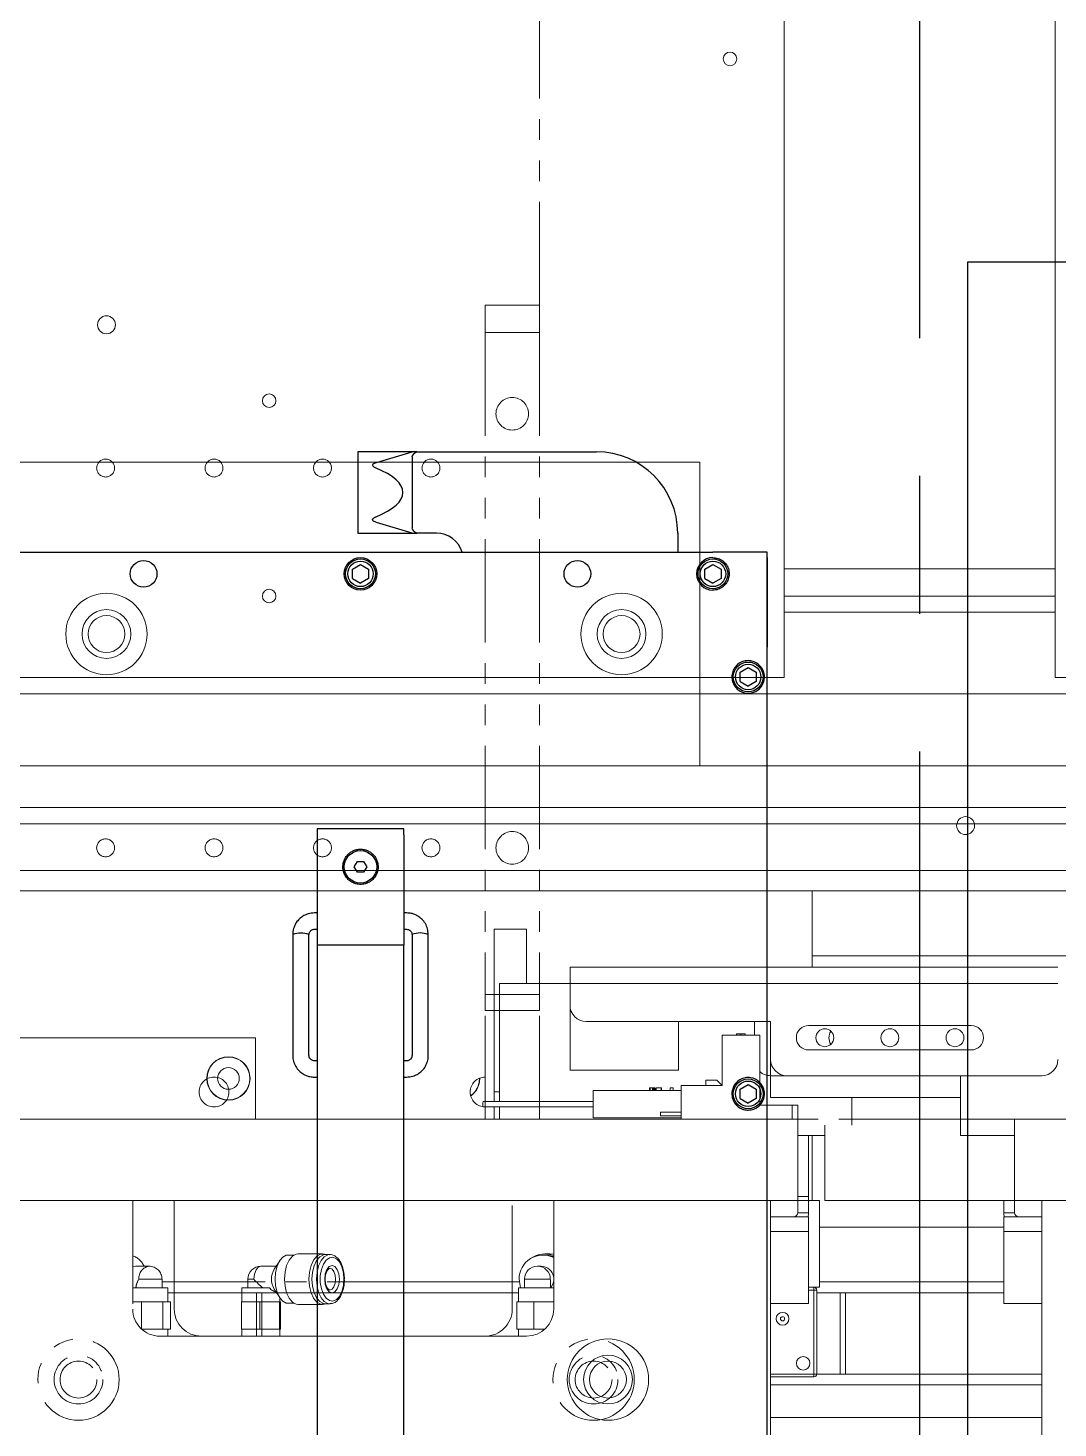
# Model space of a CAD drawing. Extents: x 500 to 100500, y -14500 to 21140.
# Drawn here: x 7422 to 7612, y -2501 to -2243 of the extents above; entities that cross this region are included whole.
import ezdxf

# ---------------------------------------------------------------- set-up
doc = ezdxf.new("R2010")
doc.units = 0
for name, pattern in [('CENTER', [10.16, 6.35, -1.27, 1.27, -1.27]), ('PHANTOM', [12.7, 6.35, -1.27, 1.27, -1.27, 1.27, -1.27]), ('SLD-Solid', [0])]:
    doc.linetypes.add(name, pattern=pattern)
doc.layers.get('0').update_dxf_attribs({"linetype": 'CONTINUOUS'})
doc.layers.add('D', color=7, linetype='CONTINUOUS')
doc.layers.add('MODEL', color=7, linetype='SLD-Solid', lineweight=15)

# ---------------------------------------------------------------- blocks, each defined once
blk = doc.blocks.new('KZXCVASDF123')
at = {"color": 7, "linetype": 'Continuous', "lineweight": 18}
for p, q in [((-57509.57, -66482.67, 21.36), (-57509.57, -66277.67, 21.36)), ((-57459.57, -66277.67, 21.36), (-57459.57, -66482.67, 21.36)), ((-57509.57, -66462.67, 21.36), (-57459.57, -66462.67, 21.36)), ((-57459.57, -66467.67, 21.36), (-57509.57, -66467.67, 21.36)), ((-57509.57, -66470.67, 21.36), (-57459.57, -66470.67, 21.36)), ((-57909.57, -66482.67, 21.36), (-57509.57, -66482.67, 21.36)), ((-57459.57, -66482.67, 21.36), (-57059.57, -66482.67, 21.36)), ((-58754.07, -66485.67, 21.36), (-56215.07, -66485.67, 21.36)), ((-58754.07, -66506.67, 21.36), (-56215.07, -66506.67, 21.36)), ((-58754.07, -66509.67, 21.36), (-56215.07, -66509.67, 21.36))]:
    blk.add_line(p, q, dxfattribs=at)
for centre, radius in [((-57519.57, -66368.67, 21.36), 1.25), ((-57634.57, -66417.67, 21.36), 1.65), ((-57604.57, -66431.67, 21.36), 1.25), ((-57604.57, -66467.67, 21.36), 1.25), ((-57634.57, -66474.67, 21.36), 7.5), ((-57539.57, -66474.67, 21.36), 7.5), ((-57634.57, -66474.67, 21.36), 4.5), ((-57634.57, -66474.67, 21.36), 3.4), ((-57539.57, -66474.67, 21.36), 4.5), ((-57539.57, -66474.67, 21.36), 3.4)]:
    blk.add_circle(centre, radius, dxfattribs=at)
blk = doc.blocks.new('KSLIDER')
at = {"color": 60, "linetype": 'PHANTOM', "lineweight": 18, "ltscale": 3}
for p, q in [((-53342.52, -64701.89, 21.36), (-53342.52, -64599.89, 21.36)), ((-53352.52, -64701.89, 21.36), (-53342.52, -64701.89, 21.36)), ((-53352.52, -64706.89, 21.36), (-53352.52, -64701.89, 21.36)), ((-53342.52, -64701.89, 21.36), (-53342.52, -64706.89, 21.36)), ((-53342.52, -64706.89, 21.36), (-53352.52, -64706.89, 21.36)), ((-53352.52, -64706.89, 21.36), (-53352.52, -64828.89, 21.36)), ((-53342.52, -64706.89, 21.36), (-53342.52, -64828.89, 21.36)), ((-53423.74, -64730.79, 21.36), (-53421.29, -64730.79, 21.36)), ((-53403.74, -64730.79, 21.36), (-53401.29, -64730.79, 21.36)), ((-53383.74, -64730.79, 21.36), (-53381.29, -64730.79, 21.36)), ((-53363.74, -64730.79, 21.36), (-53361.29, -64730.79, 21.36)), ((-53352.52, -64828.89, 21.36), (-53342.52, -64828.89, 21.36)), ((-53352.52, -64831.89, 21.36), (-53352.52, -64828.89, 21.36)), ((-53342.52, -64828.89, 21.36), (-53342.52, -64831.89, 21.36)), ((-53342.52, -64831.89, 21.36), (-53352.52, -64831.89, 21.36)), ((-53352.52, -64851.89, 21.36), (-53352.52, -64831.89, 21.36)), ((-53342.52, -64851.89, 21.36), (-53342.52, -64831.89, 21.36)), ((-53462.52, -64851.89, 21.36), (-52802.52, -64851.89, 21.36)), ((-53352.52, -64851.89, 21.36), (-53342.52, -64851.89, 21.36)), ((-53462.52, -64866.89, 21.36), (-52802.52, -64866.89, 21.36)), ((-53417.52, -64866.89, 21.36), (-53457.52, -64866.89, 21.36)), ((-53417.52, -64866.89, 21.36), (-53417.52, -64886.89, 21.36)), ((-53347.52, -64886.89, 21.36), (-53347.52, -64866.89, 21.36)), ((-52917.52, -64866.89, 21.36), (-53347.52, -64866.89, 21.36)), ((-53417, -64878.99, 21.36), (-53417.52, -64879.08, 21.36)), ((-53414.52, -64878.99, 21.36), (-53417, -64878.99, 21.36)), ((-53416.37, -64881.39, 21.36), (-53412.12, -64881.39, 21.36)), ((-53412.12, -64882.96, 21.36), (-53412.12, -64881.39, 21.36)), ((-53412.12, -64881.89, 21.36), (-53347.52, -64881.89, 21.36)), ((-53417.52, -64882.96, 21.36), (-53411.02, -64882.96, 21.36)), ((-53411.02, -64885.59, 21.36), (-53411.02, -64882.96, 21.36)), ((-53411.02, -64883.89, 21.36), (-53394.71, -64883.89, 21.36)), ((-53394.71, -64883.89, 21.36), (-53394.71, -64891.89, 21.36)), ((-53393.71, -64883.89, 21.36), (-53394.71, -64883.89, 21.36)), ((-53393.71, -64891.89, 21.36), (-53393.71, -64883.89, 21.36)), ((-53393.71, -64883.89, 21.36), (-53347.52, -64883.89, 21.36)), ((-53417.52, -64885.59, 21.36), (-53417.21, -64885.59, 21.36)), ((-53417.21, -64885.59, 21.36), (-53415.93, -64885.59, 21.36)), ((-53415.93, -64885.59, 21.36), (-53415.93, -64890.55, 21.36)), ((-53415.93, -64885.59, 21.36), (-53413.93, -64885.59, 21.36)), ((-53413.93, -64885.59, 21.36), (-53411.94, -64885.59, 21.36)), ((-53411.94, -64885.59, 21.36), (-53411.94, -64890.59, 21.36)), ((-53411.94, -64885.59, 21.36), (-53411.24, -64885.59, 21.36)), ((-53411.24, -64885.59, 21.36), (-53410.53, -64885.59, 21.36)), ((-53410.53, -64885.59, 21.36), (-53410.53, -64890.59, 21.36)), ((-53415.88, -64890.59, 21.36), (-53413.93, -64890.59, 21.36)), ((-53413.93, -64890.59, 21.36), (-53411.94, -64890.59, 21.36)), ((-53412.52, -64891.89, 21.36), (-53352.52, -64891.89, 21.36)), ((-53411.94, -64890.59, 21.36), (-53411.24, -64890.59, 21.36)), ((-53411.24, -64890.59, 21.36), (-53410.53, -64890.59, 21.36)), ((-53411.02, -64891.89, 21.36), (-53411.02, -64890.59, 21.36))]:
    blk.add_line(p, q, dxfattribs=at)
for centre, radius in [((-53347.52, -64721.89, 21.36), 3), ((-53422.52, -64731.89, 21.36), 1.65), ((-53402.52, -64731.89, 21.36), 1.65), ((-53382.52, -64731.89, 21.36), 1.65), ((-53362.52, -64731.89, 21.36), 1.65), ((-53347.52, -64801.89, 21.36), 3), ((-53422.52, -64801.89, 21.36), 1.65), ((-53402.52, -64801.89, 21.36), 1.65), ((-53382.52, -64801.89, 21.36), 1.65), ((-53362.52, -64801.89, 21.36), 1.65), ((-53402.52, -64846.89, 21.36), 2.75), ((-53427.52, -64899.89, 21.36), 7.5), ((-53332.52, -64899.89, 21.36), 7.5), ((-53427.52, -64899.89, 21.36), 4.5), ((-53332.52, -64899.89, 21.36), 4.5), ((-53427.52, -64899.89, 21.36), 3.4), ((-53332.52, -64899.89, 21.36), 3.4)]:
    blk.add_circle(centre, radius, dxfattribs=at)
for centre, radius, start, end in [((-53352.52, -64846.89, 21.36), 2.75, 90, 180), ((-53357.52, -64844.39, 21.36), 3.95, 305.3158, 0.6029), ((-53357.52, -64844.39, 21.36), 4, 305.3158, 0.8817), ((-53352.52, -64846.89, 21.36), 2.75, 180, 270), ((-53418.79, -64880.55, 21.36), 3.71, 24.8026, 69.942), ((-53414.2, -64881.15, 21.36), 2.18, 98.3388, 186.4183), ((-53414.52, -64881.39, 21.36), 2.4, 0, 90), ((-53412.52, -64886.89, 21.36), 5, 180, 270), ((-53352.52, -64886.89, 21.36), 5, 270, 0)]:
    blk.add_arc(centre, radius, start, end, dxfattribs=at)
blk.add_ellipse((-53414.52, -64881.39, 21.36), major_axis=(2.17, 2.17), ratio=0.470743, start_param=2.010766, end_param=2.723846, dxfattribs=at)
blk = doc.blocks.new('KASDADS')
at = {"layer": 'MODEL', "color": 4}
for p, q in [((-52842.52, -66230.79, 21.36), (-52320.56, -66230.79, 21.36)), ((-52320.56, -66286.79, 21.36), (-52320.56, -66230.79, 21.36)), ((-52842.52, -66286.79, 21.36), (-51722.52, -66286.79, 21.36)), ((-52842.52, -66306.05, 21.36), (-51722.52, -66306.05, 21.36)), ((-52842.52, -66309.79, 21.36), (-52299.86, -66309.79, 21.36)), ((-52199.86, -66309.79, 21.36), (-52299.86, -66309.79, 21.36)), ((-52299.86, -66309.79, 21.36), (-52299.86, -66321.79, 21.36)), ((-52352.52, -66316.89, 21.36), (-52358.52, -66316.89, 21.36)), ((-52358.52, -66316.89, 21.36), (-52358.52, -66346.89, 21.36)), ((-52352.52, -66316.89, 21.36), (-52352.52, -66326.89, 21.36)), ((-52199.86, -66321.79, 21.36), (-52299.86, -66321.79, 21.36)), ((-52299.86, -66321.79, 21.36), (-52299.86, -66323.89, 21.36)), ((-52344.52, -66323.89, 21.36), (-52344.52, -66326.89, 21.36)), ((-52344.52, -66323.89, 21.36), (-52254.52, -66323.89, 21.36)), ((-52357.52, -66326.89, 21.36), (-52357.52, -66348.64, 21.36)), ((-52357.52, -66326.89, 21.36), (-52344.52, -66326.89, 21.36)), ((-52344.52, -66326.89, 21.36), (-52254.52, -66326.89, 21.36)), ((-52344.52, -66326.89, 21.36), (-52344.52, -66330.89, 21.36)), ((-52344.52, -66342.89, 21.36), (-52344.52, -66330.89, 21.36)), ((-52307.52, -66333.89, 21.36), (-52341.52, -66333.89, 21.36)), ((-52324.52, -66342.89, 21.36), (-52324.52, -66333.89, 21.36)), ((-52310.52, -66336.39, 21.36), (-52310.52, -66333.89, 21.36)), ((-52307.52, -66340.89, 21.36), (-52307.52, -66333.89, 21.36)), ((-52270.52, -66334.64, 21.36), (-52300.52, -66334.64, 21.36)), ((-52402.52, -66336.89, 21.36), (-52842.52, -66336.89, 21.36)), ((-52402.52, -66351.89, 21.36), (-52402.52, -66336.89, 21.36)), ((-52316.47, -66336.39, 21.36), (-52316.47, -66345.69, 21.36)), ((-52309.52, -66336.39, 21.36), (-52316.47, -66336.39, 21.36)), ((-52313.79, -66336.19, 21.36), (-52313.79, -66336.39, 21.36)), ((-52313.79, -66336.19, 21.36), (-52312.99, -66336.19, 21.36)), ((-52312.99, -66336.19, 21.36), (-52312.99, -66336.39, 21.36)), ((-52312.99, -66336.19, 21.36), (-52312.19, -66336.19, 21.36)), ((-52312.19, -66336.19, 21.36), (-52312.19, -66336.39, 21.36)), ((-52309.52, -66349.29, 21.36), (-52309.52, -66336.39, 21.36)), ((-52300.52, -66339.14, 21.36), (-52270.52, -66339.14, 21.36)), ((-52324.52, -66342.89, 21.36), (-52344.52, -66342.89, 21.36)), ((-52307.52, -66340.89, 21.36), (-52307.52, -66343.89, 21.36)), ((-52324.02, -66345.69, 21.36), (-52324.02, -66351.89, 21.36)), ((-52316.47, -66345.69, 21.36), (-52324.02, -66345.69, 21.36)), ((-52319.47, -66344.69, 21.36), (-52319.47, -66345.69, 21.36)), ((-52319.47, -66344.69, 21.36), (-52317.47, -66344.69, 21.36)), ((-52316.47, -66345.69, 21.36), (-52317.47, -66344.69, 21.36)), ((-52304.52, -66343.89, 21.36), (-52307.52, -66343.89, 21.36)), ((-52307.52, -66343.89, 21.36), (-52307.52, -66347.89, 21.36)), ((-52304.52, -66343.89, 21.36), (-52257.52, -66343.89, 21.36)), ((-52272.52, -66347.89, 21.36), (-52272.52, -66343.89, 21.36)), ((-52358.52, -66348.64, 21.36), (-52358.52, -66346.89, 21.36)), ((-52357.52, -66346.89, 21.36), (-52358.52, -66346.89, 21.36)), ((-52340.22, -66346.64, 21.36), (-52324.02, -66346.64, 21.36)), ((-52340.22, -66346.64, 21.36), (-52340.22, -66351.64, 21.36)), ((-52329.84, -66346.14, 21.36), (-52329.84, -66346.64, 21.36)), ((-52329.74, -66346.14, 21.36), (-52329.74, -66346.64, 21.36)), ((-52329.29, -66346.14, 21.36), (-52329.29, -66346.64, 21.36)), ((-52329.19, -66346.64, 21.36), (-52329.19, -66346.14, 21.36)), ((-52329.09, -66346.14, 21.36), (-52329.09, -66346.64, 21.36)), ((-52328.98, -66346.14, 21.36), (-52328.98, -66346.64, 21.36)), ((-52328.91, -66346.14, 21.36), (-52328.85, -66346.14, 21.36)), ((-52328.91, -66346.64, 21.36), (-52328.91, -66346.14, 21.36)), ((-52328.85, -66346.14, 21.36), (-52328.85, -66346.64, 21.36)), ((-52328.84, -66346.64, 21.36), (-52328.84, -66346.14, 21.36)), ((-52328.67, -66346.14, 21.36), (-52328.67, -66346.64, 21.36)), ((-52328.64, -66346.14, 21.36), (-52327.71, -66346.14, 21.36)), ((-52328.64, -66346.14, 21.36), (-52328.64, -66346.64, 21.36)), ((-52327.71, -66346.14, 21.36), (-52327.71, -66346.64, 21.36)), ((-52327.71, -66346.14, 21.36), (-52327.67, -66346.14, 21.36)), ((-52327.67, -66346.14, 21.36), (-52327.67, -66346.64, 21.36)), ((-52326.02, -66346.14, 21.36), (-52326.02, -66346.64, 21.36)), ((-52325.52, -66346.14, 21.36), (-52326.02, -66346.14, 21.36)), ((-52325.52, -66346.14, 21.36), (-52325.52, -66346.64, 21.36)), ((-52307.52, -66347.89, 21.36), (-52272.52, -66347.89, 21.36)), ((-52292.52, -66352.98, 21.36), (-52292.52, -66347.89, 21.36)), ((-52272.52, -66354.89, 21.36), (-52272.52, -66347.89, 21.36)), ((-52340.22, -66348.64, 21.36), (-52360.54, -66348.64, 21.36)), ((-52360.54, -66349.64, 21.36), (-52340.22, -66349.64, 21.36)), ((-52358.52, -66351.89, 21.36), (-52358.52, -66349.64, 21.36)), ((-52357.52, -66349.64, 21.36), (-52357.52, -66351.89, 21.36)), ((-52327.82, -66350.59, 21.36), (-52327.82, -66351.29, 21.36)), ((-52327.82, -66350.59, 21.36), (-52324.02, -66350.59, 21.36)), ((-52303.52, -66349.29, 21.36), (-52309.52, -66349.29, 21.36)), ((-52303.52, -66351.89, 21.36), (-52303.52, -66349.29, 21.36)), ((-52303.52, -66349.29, 21.36), (-52302.52, -66349.29, 21.36)), ((-52302.52, -66349.29, 21.36), (-52302.52, -66351.89, 21.36)), ((-52962.52, -66351.89, 21.36), (-52302.52, -66351.89, 21.36)), ((-52340.22, -66351.64, 21.36), (-52324.02, -66351.64, 21.36)), ((-52327.82, -66351.29, 21.36), (-52324.02, -66351.29, 21.36)), ((-52302.52, -66351.89, 21.36), (-52302.52, -66366.89, 21.36)), ((-52297.52, -66366.89, 21.36), (-52297.52, -66352.98, 21.36)), ((-52272.52, -66351.89, 21.36), (-52292.52, -66351.89, 21.36)), ((-52262.52, -66351.89, 21.36), (-52262.52, -66366.89, 21.36)), ((-52262.52, -66351.89, 21.36), (-51602.52, -66351.89, 21.36)), ((-52297.52, -66354.89, 21.36), (-52302.52, -66354.89, 21.36)), ((-52300.52, -66366.15, 21.36), (-52300.52, -66354.89, 21.36)), ((-52299.86, -66354.89, 21.36), (-52299.86, -66366.89, 21.36)), ((-52262.52, -66354.89, 21.36), (-52272.52, -66354.89, 21.36)), ((-52302.52, -66366.15, 21.36), (-52300.52, -66366.15, 21.36)), ((-52300.52, -66366.15, 21.36), (-52300.52, -66369.15, 21.36)), ((-52962.52, -66366.89, 21.36), (-52302.52, -66366.89, 21.36)), ((-52417.52, -66366.89, 21.36), (-52847.52, -66366.89, 21.36)), ((-52417.52, -66366.89, 21.36), (-52417.52, -66386.89, 21.36)), ((-52347.52, -66386.89, 21.36), (-52347.52, -66366.89, 21.36)), ((-52307.52, -66366.89, 21.36), (-52347.52, -66366.89, 21.36)), ((-52307.52, -66571.89, 21.36), (-52307.52, -66366.89, 21.36)), ((-52302.52, -66369.15, 21.36), (-52302.52, -66366.89, 21.36)), ((-52300.52, -66366.89, 21.36), (-52298.52, -66366.89, 21.36)), ((-52298.52, -66366.89, 21.36), (-52298.52, -66382.89, 21.36)), ((-52297.52, -66366.89, 21.36), (-52262.52, -66366.89, 21.36)), ((-52264.52, -66369.15, 21.36), (-52264.52, -66366.89, 21.36)), ((-52262.52, -66366.89, 21.36), (-51602.52, -66366.89, 21.36)), ((-52262.52, -66366.89, 21.36), (-52262.52, -66369.15, 21.36)), ((-52257.52, -66366.89, 21.36), (-52257.52, -66571.89, 21.36)), ((-52217.52, -66366.89, 21.36), (-52257.52, -66366.89, 21.36)), ((-52303.25, -66369.89, 21.36), (-52307.52, -66369.89, 21.36)), ((-52300.62, -66369.89, 21.36), (-52303.25, -66369.89, 21.36)), ((-52300.52, -66369.15, 21.36), (-52302.52, -66369.15, 21.36)), ((-52300.52, -66369.89, 21.36), (-52300.62, -66369.89, 21.36)), ((-52300.52, -66372.63, 21.36), (-52300.52, -66369.89, 21.36)), ((-52262.52, -66369.15, 21.36), (-52264.52, -66369.15, 21.36)), ((-52264.52, -66369.89, 21.36), (-52264.42, -66369.89, 21.36)), ((-52264.52, -66369.89, 21.36), (-52264.52, -66372.63, 21.36)), ((-52264.42, -66369.89, 21.36), (-52261.78, -66369.89, 21.36)), ((-52261.78, -66369.89, 21.36), (-52257.52, -66369.89, 21.36)), ((-52300.52, -66372.63, 21.36), (-52307.52, -66372.63, 21.36)), ((-52300.52, -66385.89, 21.36), (-52300.52, -66372.63, 21.36)), ((-52264.52, -66371.79, 21.36), (-52298.52, -66371.79, 21.36)), ((-52264.52, -66372.63, 21.36), (-52264.52, -66385.89, 21.36)), ((-52264.52, -66372.63, 21.36), (-52257.52, -66372.63, 21.36)), ((-52390.16, -66376.74, 21.36), (-52394.66, -66376.74, 21.36)), ((-52348.25, -66376.74, 21.36), (-52349.15, -66376.74, 21.36)), ((-52398.71, -66378.99, 21.36), (-52401.52, -66378.99, 21.36)), ((-52398.06, -66377.98, 21.36), (-52399.07, -66379.55, 21.36)), ((-52395.39, -66376.94, 21.36), (-52396.51, -66376.94, 21.36)), ((-52388.82, -66376.84, 21.36), (-52389.66, -66376.84, 21.36)), ((-52349.86, -66378.99, 21.36), (-52350.52, -66378.99, 21.36)), ((-52349.15, -66376.94, 21.36), (-52349.52, -66376.94, 21.36)), ((-52417.52, -66381.89, 21.36), (-52403.92, -66381.89, 21.36)), ((-52403.92, -66381.39, 21.36), (-52403.92, -66382.96, 21.36)), ((-52403.92, -66381.39, 21.36), (-52402.82, -66381.39, 21.36)), ((-52386.14, -66381.89, 21.36), (-52353.87, -66381.89, 21.36)), ((-52352.92, -66381.39, 21.36), (-52352.92, -66382.96, 21.36)), ((-52352.92, -66381.39, 21.36), (-52348.15, -66381.39, 21.36)), ((-52348.12, -66382.96, 21.36), (-52348.12, -66381.79, 21.36)), ((-52298.52, -66381.89, 21.36), (-52264.52, -66381.89, 21.36)), ((-52417.52, -66383.89, 21.36), (-52405.02, -66383.89, 21.36)), ((-52405.02, -66382.96, 21.36), (-52405.02, -66385.59, 21.36)), ((-52405.02, -66382.96, 21.36), (-52399.98, -66382.96, 21.36)), ((-52399.07, -66383.23, 21.36), (-52398.06, -66384.79, 21.36)), ((-52386.57, -66383.89, 21.36), (-52354.02, -66383.89, 21.36)), ((-52354.02, -66382.96, 21.36), (-52354.02, -66385.59, 21.36)), ((-52354.02, -66382.96, 21.36), (-52347.52, -66382.96, 21.36)), ((-52298.52, -66382.89, 21.36), (-52300.52, -66382.89, 21.36)), ((-52299.52, -66383.39, 21.36), (-52300.52, -66383.39, 21.36)), ((-52299.52, -66383.39, 21.36), (-52299.52, -66382.89, 21.36)), ((-52299.52, -66398.89, 21.36), (-52299.52, -66383.39, 21.36)), ((-52299.02, -66383.39, 21.36), (-52299.52, -66383.39, 21.36)), ((-52299.02, -66383.39, 21.36), (-52299.02, -66398.89, 21.36)), ((-52299.02, -66383.89, 21.36), (-52294.71, -66383.89, 21.36)), ((-52294.71, -66383.89, 21.36), (-52294.71, -66398.89, 21.36)), ((-52293.71, -66383.89, 21.36), (-52294.71, -66383.89, 21.36)), ((-52293.71, -66398.89, 21.36), (-52293.71, -66383.89, 21.36)), ((-52293.71, -66383.89, 21.36), (-52264.52, -66383.89, 21.36)), ((-52405.11, -66385.59, 21.36), (-52405.11, -66390.59, 21.36)), ((-52405.11, -66385.59, 21.36), (-52403.41, -66385.59, 21.36)), ((-52403.41, -66385.59, 21.36), (-52401.71, -66385.59, 21.36)), ((-52401.71, -66385.59, 21.36), (-52401.71, -66390.59, 21.36)), ((-52401.71, -66385.59, 21.36), (-52399.91, -66385.59, 21.36)), ((-52399.91, -66385.59, 21.36), (-52398.12, -66385.59, 21.36)), ((-52398.12, -66385.59, 21.36), (-52398.12, -66390.59, 21.36)), ((-52398.12, -66385.59, 21.36), (-52398.02, -66385.59, 21.36)), ((-52398.02, -66385.59, 21.36), (-52398.02, -66384.87, 21.36)), ((-52398.02, -66385.59, 21.36), (-52397.92, -66385.59, 21.36)), ((-52397.92, -66385.59, 21.36), (-52397.92, -66390.59, 21.36)), ((-52396.51, -66385.84, 21.36), (-52395.39, -66385.84, 21.36)), ((-52394.66, -66386.04, 21.36), (-52390.16, -66386.04, 21.36)), ((-52389.66, -66385.94, 21.36), (-52388.82, -66385.94, 21.36)), ((-52354.31, -66385.59, 21.36), (-52354.31, -66390.59, 21.36)), ((-52354.31, -66385.59, 21.36), (-52352.75, -66385.59, 21.36)), ((-52352.75, -66385.59, 21.36), (-52351.2, -66385.59, 21.36)), ((-52351.2, -66385.59, 21.36), (-52351.2, -66390.59, 21.36)), ((-52351.2, -66385.59, 21.36), (-52349.3, -66385.59, 21.36)), ((-52349.3, -66385.59, 21.36), (-52347.52, -66385.59, 21.36)), ((-52300.52, -66385.89, 21.36), (-52307.52, -66385.89, 21.36)), ((-52264.52, -66385.89, 21.36), (-52257.52, -66385.89, 21.36)), ((-52412.52, -66391.89, 21.36), (-52352.52, -66391.89, 21.36)), ((-52405.11, -66390.59, 21.36), (-52403.41, -66390.59, 21.36)), ((-52405.02, -66390.59, 21.36), (-52405.02, -66391.89, 21.36)), ((-52403.41, -66390.59, 21.36), (-52401.71, -66390.59, 21.36)), ((-52401.71, -66390.59, 21.36), (-52399.91, -66390.59, 21.36)), ((-52399.91, -66390.59, 21.36), (-52398.12, -66390.59, 21.36)), ((-52398.12, -66390.59, 21.36), (-52398.02, -66390.59, 21.36)), ((-52398.02, -66391.89, 21.36), (-52398.02, -66390.59, 21.36)), ((-52398.02, -66390.59, 21.36), (-52397.92, -66390.59, 21.36)), ((-52354.31, -66390.59, 21.36), (-52352.75, -66390.59, 21.36)), ((-52354.02, -66390.59, 21.36), (-52354.02, -66391.89, 21.36)), ((-52352.75, -66390.59, 21.36), (-52351.2, -66390.59, 21.36)), ((-52351.2, -66390.59, 21.36), (-52349.3, -66390.59, 21.36)), ((-52349.3, -66390.59, 21.36), (-52349.15, -66390.59, 21.36)), ((-52307.52, -66398.89, 21.36), (-52299.52, -66398.89, 21.36)), ((-52299.52, -66399.39, 21.36), (-52307.52, -66399.39, 21.36)), ((-52299.52, -66398.89, 21.36), (-52299.52, -66399.39, 21.36)), ((-52299.52, -66398.89, 21.36), (-52299.02, -66398.89, 21.36)), ((-52294.71, -66398.89, 21.36), (-52299.02, -66398.89, 21.36)), ((-52294.71, -66398.89, 21.36), (-52293.71, -66398.89, 21.36)), ((-52257.52, -66398.89, 21.36), (-52293.71, -66398.89, 21.36)), ((-52307.52, -66400.89, 21.36), (-52257.52, -66400.89, 21.36)), ((-52257.52, -66406.89, 21.36), (-52307.52, -66406.89, 21.36))]:
    blk.add_line(p, q, dxfattribs=at)
at = {"layer": 'MODEL', "color": 4, "elevation": 21.36, "flags": 128}
for points in [[(-52394.66, -66386.04), (-52395.02, -66385.99), (-52395.71, -66385.62), (-52396.31, -66384.9), (-52396.78, -66383.9), (-52397.08, -66382.7), (-52397.18, -66381.39), (-52397.08, -66380.08), (-52396.78, -66378.88), (-52396.31, -66377.87), (-52395.71, -66377.16), (-52395.02, -66376.79), (-52394.66, -66376.74)], [(-52389.65, -66376.84), (-52389.81, -66376.79), (-52390.52, -66376.79), (-52391.21, -66377.16), (-52391.81, -66377.87), (-52392.28, -66378.88), (-52392.58, -66380.08), (-52392.68, -66381.39), (-52392.58, -66382.7), (-52392.28, -66383.9), (-52391.81, -66384.9), (-52391.21, -66385.62), (-52390.52, -66385.99), (-52389.81, -66385.99), (-52389.65, -66385.94)], [(-52348.25, -66376.74), (-52347.59, -66376.79), (-52347.52, -66376.8)], [(-52401.52, -66378.99), (-52402.01, -66379.17), (-52402.43, -66379.69), (-52402.72, -66380.47), (-52402.82, -66381.39)], [(-52396.51, -66376.94), (-52396.86, -66376.98), (-52397.51, -66377.34), (-52398.09, -66378.03), (-52398.54, -66378.98), (-52398.82, -66380.14), (-52398.92, -66381.39), (-52398.82, -66382.64), (-52398.54, -66383.79), (-52398.09, -66384.75), (-52397.51, -66385.44), (-52396.86, -66385.79), (-52396.51, -66385.84)], [(-52389.66, -66376.84), (-52390.01, -66376.89), (-52390.68, -66377.25), (-52391.27, -66377.95), (-52391.73, -66378.93), (-52392.02, -66380.11), (-52392.12, -66381.39), (-52392.02, -66382.67), (-52391.73, -66383.85), (-52391.27, -66384.83), (-52390.68, -66385.53), (-52390.01, -66385.89), (-52389.66, -66385.94)], [(-52388.8, -66376.84), (-52389.17, -66376.89), (-52389.84, -66377.25), (-52390.43, -66377.95), (-52390.89, -66378.93), (-52391.18, -66380.11), (-52391.28, -66381.39), (-52391.18, -66382.67), (-52390.89, -66383.85), (-52390.43, -66384.83), (-52389.84, -66385.53), (-52389.17, -66385.89), (-52388.78, -66385.94)], [(-52386.21, -66381.39), (-52386.3, -66380.2), (-52386.59, -66379.11), (-52387.03, -66378.22), (-52387.6, -66377.62), (-52388.24, -66377.35), (-52388.89, -66377.44), (-52389.5, -66377.88), (-52390.01, -66378.63), (-52390.37, -66379.63), (-52390.57, -66380.79), (-52390.57, -66381.99), (-52390.37, -66383.15), (-52390.01, -66384.14), (-52389.5, -66384.9), (-52388.89, -66385.34), (-52388.24, -66385.43), (-52387.6, -66385.16), (-52387.03, -66384.56), (-52386.59, -66383.67), (-52386.3, -66382.58), (-52386.21, -66381.39)], [(-52389.75, -66381.39), (-52389.65, -66380.43), (-52389.36, -66379.62), (-52388.92, -66379.08), (-52388.4, -66378.89), (-52387.88, -66379.08), (-52387.44, -66379.62), (-52387.15, -66380.43), (-52387.05, -66381.39), (-52387.15, -66382.35), (-52387.44, -66383.16), (-52387.88, -66383.7), (-52388.4, -66383.89), (-52388.92, -66383.7), (-52389.36, -66383.16), (-52389.65, -66382.35), (-52389.75, -66381.39)], [(-52349.15, -66376.94), (-52348.52, -66376.98), (-52347.52, -66377.26)], [(-52388.83, -66383.39), (-52388.82, -66383.39), (-52388.41, -66383.24), (-52388.05, -66382.8), (-52387.82, -66382.15), (-52387.74, -66381.39), (-52387.82, -66380.62), (-52388.05, -66379.97), (-52388.41, -66379.54), (-52388.81, -66379.39)], [(-52353.62, -66382.96), (-52353.72, -66382.64), (-52353.9, -66381.39)], [(-52348.07, -66382.96), (-52347.67, -66382.31), (-52347.52, -66381.71)]]:
    blk.add_lwpolyline(points, dxfattribs=at)
at = {"layer": 'MODEL', "color": 4}
for centre, radius in [((-52271.56, -66297.79, 21.36), 1.65), ((-52297.52, -66336.89, 21.36), 1.65), ((-52285.52, -66336.89, 21.36), 1.65), ((-52273.52, -66336.89, 21.36), 1.65), ((-52407.52, -66344.39, 21.36), 4), ((-52407.52, -66344.39, 21.36), 3.95), ((-52407.52, -66344.39, 21.36), 2), ((-52305.32, -66388.69, 21.36), 1.18), ((-52305.32, -66388.69, 21.36), 0.383), ((-52337.52, -66399.89, 21.36), 7.5), ((-52337.52, -66399.89, 21.36), 4.5), ((-52337.52, -66399.89, 21.36), 3.4), ((-52301.52, -66396.89, 21.36), 1.25)]:
    blk.add_circle(centre, radius, dxfattribs=at)
for centre, radius, start, end in [((-52341.52, -66330.89, 21.36), 3, 180, 270), ((-52300.52, -66336.89, 21.36), 2.25, 90, 270), ((-52270.52, -66336.89, 21.36), 2.25, 270, 90), ((-52294.52, -66336.89, 21.36), 2.25, 147.1401, 212.8599), ((-52307.52, -66340.89, 21.36), 3, 228.1897, 270), ((-52304.52, -66340.89, 21.36), 3, 180, 270), ((-52257.52, -66340.89, 21.36), 3, 270, 0), ((-52359.36, -66349.02, 21.36), 1.24, 162.3462, 185.717), ((-52359.36, -66349.26, 21.36), 1.24, 174.283, 197.6538), ((-52303.25, -66369.15, 21.36), 0.737, 270, 0), ((-52303.25, -66369.15, 21.36), 2.74, 344.3853, 0), ((-52261.78, -66369.15, 21.36), 2.74, 180, 195.6147), ((-52261.78, -66369.15, 21.36), 0.737, 180, 270), ((-52349.15, -66381.27, 21.36), 4.53, 68.9176, 124.6271), ((-52401.52, -66381.39, 21.36), 2.4, 90, 180), ((-52349.51, -66381.33, 21.36), 4.39, 62.9042, 180.7166), ((-52350.52, -66381.39, 21.36), 2.4, 90, 180), ((-52350.53, -66381.37, 21.36), 2.38, 359.5917, 89.5858), ((-52349.88, -66381.37, 21.36), 2.38, 7.3417, 89.6245), ((-52395.97, -66381.39, 21.36), 3.61, 149.4095, 210.5905), ((-52299.52, -66383.39, 21.36), 0.5, 0, 90), ((-52412.52, -66386.89, 21.36), 5, 180, 270), ((-52352.52, -66386.89, 21.36), 5, 270, 0), ((-52299.52, -66398.89, 21.36), 0.5, 270, 0)]:
    blk.add_arc(centre, radius, start, end, dxfattribs=at)
for centre, major_axis, ratio, start_param, end_param in [((-52401.52, -66381.39, 21.36), (-2.3, 2.3), 0.294032, 1.284824, 1.997904), ((-52350.52, -66381.39, 21.36), (1.83, -1.83), 0.843822, 0.700897, 0.8699)]:
    blk.add_ellipse(centre, major_axis=major_axis, ratio=ratio, start_param=start_param, end_param=end_param, dxfattribs=at)
for points, knots in [([(-52329.83, -66346.14, 21.36), (-52329.83, -66346.14, 21.36), (-52329.84, -66346.14, 21.36), (-52329.8, -66346.14, 21.36), (-52329.76, -66346.14, 21.36), (-52329.74, -66346.14, 21.36)], [0, 0, 0, 0, 0.2914, 0.643108, 1, 1, 1, 1]), ([(-52329.74, -66346.14, 21.36), (-52329.71, -66346.14, 21.36), (-52329.63, -66346.14, 21.36), (-52329.5, -66346.14, 21.36), (-52329.38, -66346.14, 21.36), (-52329.32, -66346.14, 21.36), (-52329.29, -66346.14, 21.36)], [0, 0, 0, 0, 0.266259, 0.560183, 0.78639, 1, 1, 1, 1]), ([(-52329.29, -66346.14, 21.36), (-52329.26, -66346.14, 21.36), (-52329.22, -66346.14, 21.36), (-52329.19, -66346.14, 21.36), (-52329.19, -66346.14, 21.36), (-52329.19, -66346.14, 21.36)], [0, 0, 0, 0, 0.404194, 0.818223, 1, 1, 1, 1]), ([(-52329.17, -66346.14, 21.36), (-52329.16, -66346.14, 21.36), (-52329.13, -66346.14, 21.36), (-52329.1, -66346.14, 21.36), (-52329.08, -66346.14, 21.36)], [0, 0, 0, 0, 0.161878, 1, 1, 1, 1]), ([(-52329.09, -66346.14, 21.36), (-52329.07, -66346.14, 21.36), (-52329.03, -66346.14, 21.36), (-52329, -66346.14, 21.36), (-52328.98, -66346.14, 21.36)], [0, 0, 0, 0, 0.542346, 1, 1, 1, 1]), ([(-52328.98, -66346.14, 21.36), (-52328.97, -66346.14, 21.36), (-52328.94, -66346.14, 21.36), (-52328.92, -66346.14, 21.36), (-52328.91, -66346.14, 21.36)], [0, 0, 0, 0, 0.592378, 1, 1, 1, 1]), ([(-52389.67, -66381.39, 21.36), (-52389.67, -66381.25, 21.36), (-52389.66, -66380.86, 21.36), (-52389.53, -66380.26, 21.36), (-52389.28, -66379.71, 21.36), (-52389, -66379.44, 21.36), (-52388.89, -66379.37, 21.36), (-52388.82, -66379.39, 21.36), (-52388.81, -66379.4, 21.36)], [0, 0, 0, 0, 0.119673, 0.340457, 0.558857, 0.765899, 0.97103, 1, 1, 1, 1]), ([(-52386.25, -66380.13, 21.36), (-52386.28, -66379.96, 21.36), (-52386.35, -66379.39, 21.36), (-52386.67, -66378.54, 21.36), (-52387.18, -66377.67, 21.36), (-52387.82, -66377.11, 21.36), (-52388.39, -66376.83, 21.36), (-52388.71, -66376.87, 21.36), (-52388.8, -66376.88, 21.36)], [0, 0, 0, 0, 0.096209, 0.310517, 0.527579, 0.747869, 0.933466, 1, 1, 1, 1]), ([(-52388.83, -66383.37, 21.36), (-52388.86, -66383.38, 21.36), (-52388.95, -66383.38, 21.36), (-52389.2, -66383.17, 21.36), (-52389.46, -66382.71, 21.36), (-52389.64, -66382.07, 21.36), (-52389.66, -66381.61, 21.36), (-52389.67, -66381.39, 21.36)], [0, 0, 0, 0, 0.169915, 0.37508, 0.592389, 0.804509, 1, 1, 1, 1]), ([(-52388.77, -66385.9, 21.36), (-52388.63, -66385.9, 21.36), (-52388.25, -66385.91, 21.36), (-52387.67, -66385.57, 21.36), (-52387.09, -66384.98, 21.36), (-52386.61, -66384.13, 21.36), (-52386.28, -66383.08, 21.36), (-52386.15, -66382.17, 21.36), (-52386.13, -66381.66, 21.36), (-52386.13, -66381.54, 21.36)], [0, 0, 0, 0, 0.089403, 0.249439, 0.413851, 0.588786, 0.76807, 0.946721, 1, 1, 1, 1]), ([(-52386.13, -66381.39, 21.36), (-52386.13, -66381.18, 21.36), (-52386.13, -66380.75, 21.36), (-52386.21, -66380.34, 21.36), (-52386.25, -66380.13, 21.36)], [0, 0, 0, 0, 0.489829, 1, 1, 1, 1]), ([(-52399.98, -66382.96, 21.36), (-52399.98, -66382.97, 21.36), (-52399.78, -66383.18, 21.36), (-52399.4, -66383.5, 21.36), (-52398.89, -66383.77, 21.36), (-52398.67, -66383.76, 21.36), (-52398.59, -66383.76, 21.36)], [0, 0, 0, 0, 0.014158, 0.429537, 0.773183, 1, 1, 1, 1])]:
    blk.add_open_spline(points, degree=3, knots=knots, dxfattribs=at)
blk = doc.blocks.new('KJVision F')
at = {"color": 2, "linetype": 'Continuous', "lineweight": 25}
for p, q in [((8244.62, -70708.14, -10.47), (8234.62, -70708.14, -10.47)), ((8234.62, -70708.14, -10.47), (8234.62, -70723.14, -10.47)), ((8238.05, -70710.11, -10.47), (8244.62, -70708.14, -10.47)), ((8245.54, -70708.14, -10.47), (8244.62, -70708.14, -10.47)), ((8244.62, -70709.09, -10.47), (8244.62, -70722.18, -10.47)), ((8245.54, -70708.14, -10.47), (8278.62, -70708.14, -10.47)), ((8244.62, -70723.14, -10.47), (8238.05, -70721.16, -10.47)), ((8234.62, -70723.14, -10.47), (8244.62, -70723.14, -10.47)), ((8244.62, -70723.14, -10.47), (8245.54, -70723.14, -10.47)), ((8249.12, -70723.14, -10.47), (8245.54, -70723.14, -10.47)), ((8293.62, -70723.14, -10.47), (8293.62, -70726.64, -10.47)), ((8170.12, -70726.64, -10.47), (8300.12, -70726.64, -10.47)), ((8310.12, -70726.64, -10.47), (8300.12, -70726.64, -10.47)), ((8310.12, -71003.14, -10.47), (8310.12, -70726.64, -10.47)), ((8233.62, -70729.77, -10.47), (8235.12, -70728.9, -10.47)), ((8233.62, -70731.5, -10.47), (8233.62, -70729.77, -10.47)), ((8235.12, -70728.9, -10.47), (8236.62, -70729.77, -10.47)), ((8236.62, -70729.77, -10.47), (8236.62, -70731.5, -10.47)), ((8298.62, -70729.77, -10.47), (8300.12, -70728.9, -10.47)), ((8298.62, -70731.5, -10.47), (8298.62, -70729.77, -10.47)), ((8300.12, -70728.9, -10.47), (8301.62, -70729.77, -10.47)), ((8301.62, -70729.77, -10.47), (8301.62, -70731.5, -10.47)), ((8310.12, -70727.63, -10.47), (8310.12, -70727.64, -10.47)), ((8310.12, -70727.64, -10.47), (8310.12, -70727.64, -10.47)), ((8310.12, -70727.64, -10.47), (8310.12, -70743.64, -10.47)), ((8233.62, -70731.5, -10.47), (8235.12, -70732.37, -10.47)), ((8236.62, -70731.5, -10.47), (8235.12, -70732.37, -10.47)), ((8298.62, -70731.5, -10.47), (8300.12, -70732.37, -10.47)), ((8301.62, -70731.5, -10.47), (8300.12, -70732.37, -10.47)), ((8310.12, -70743.64, -10.47), (8310.12, -70743.64, -10.47)), ((8310.12, -70743.64, -10.47), (8310.12, -70744.14, -10.47)), ((8310.12, -70744.14, -10.47), (8310.12, -70744.14, -10.47)), ((8310.12, -70985.64, -10.47), (8310.12, -70744.14, -10.47)), ((8305.12, -70748.77, -10.47), (8306.62, -70747.9, -10.47)), ((8306.62, -70747.9, -10.47), (8308.12, -70748.77, -10.47)), ((8305.12, -70750.5, -10.47), (8305.12, -70748.77, -10.47)), ((8308.12, -70748.77, -10.47), (8308.12, -70750.5, -10.47)), ((8305.12, -70750.5, -10.47), (8306.62, -70751.37, -10.47)), ((8308.12, -70750.5, -10.47), (8306.62, -70751.37, -10.47)), ((8243.12, -70777.64, -10.47), (8227.12, -70777.64, -10.47)), ((8227.12, -70777.64, -10.47), (8227.12, -70778.76, -10.47)), ((8227.12, -70778.76, -10.47), (8227.12, -70786.8, -10.47)), ((8243.12, -70778.76, -10.47), (8243.12, -70777.64, -10.47)), ((8243.12, -70778.76, -10.47), (8243.12, -70786.8, -10.47)), ((8233.97, -70784.64, -10.47), (8234.54, -70783.64, -10.47)), ((8234.54, -70783.64, -10.47), (8235.7, -70783.64, -10.47)), ((8235.7, -70783.64, -10.47), (8236.28, -70784.64, -10.47)), ((8234.54, -70785.64, -10.47), (8233.97, -70784.64, -10.47)), ((8235.7, -70785.64, -10.47), (8234.54, -70785.64, -10.47)), ((8236.28, -70784.64, -10.47), (8235.7, -70785.64, -10.47)), ((8227.12, -70786.8, -10.47), (8227.12, -70795.8, -10.47)), ((8243.12, -70786.8, -10.47), (8243.12, -70795.8, -10.47)), ((8227.12, -70793.14, -10.47), (8226.62, -70793.14, -10.47)), ((8243.62, -70793.14, -10.47), (8243.12, -70793.14, -10.47)), ((8226.62, -70796.14, -10.47), (8227.12, -70796.14, -10.47)), ((8227.12, -70795.8, -10.47), (8227.12, -70798.98, -10.47)), ((8243.12, -70795.8, -10.47), (8243.12, -70798.98, -10.47)), ((8243.12, -70796.14, -10.47), (8243.62, -70796.14, -10.47)), ((8222.62, -70797.11, -10.47), (8222.62, -70819.42, -10.47)), ((8225.62, -70819.42, -10.47), (8225.62, -70797.11, -10.47)), ((8227.12, -70798.98, -10.47), (8227.12, -70799.09, -10.47)), ((8243.12, -70799.09, -10.47), (8227.12, -70799.09, -10.47)), ((8243.12, -70799.09, -10.47), (8227.12, -70799.09, -10.47)), ((8227.12, -70799.09, -10.47), (8227.12, -70929.5, -10.47)), ((8227.12, -70799.09, -10.47), (8227.12, -70799.09, -10.47)), ((8243.12, -70798.98, -10.47), (8243.12, -70799.09, -10.47)), ((8243.12, -70929.5, -10.47), (8243.12, -70799.09, -10.47)), ((8243.12, -70799.09, -10.47), (8243.12, -70799.09, -10.47)), ((8244.62, -70797.11, -10.47), (8244.62, -70819.42, -10.47)), ((8247.62, -70819.42, -10.47), (8247.62, -70797.11, -10.47)), ((8227.12, -70820.4, -10.47), (8226.62, -70820.4, -10.47)), ((8243.62, -70820.4, -10.47), (8243.12, -70820.4, -10.47)), ((8226.62, -70823.4, -10.47), (8227.12, -70823.4, -10.47)), ((8243.12, -70823.4, -10.47), (8243.62, -70823.4, -10.47)), ((8305.12, -70825.6, -10.47), (8306.62, -70824.74, -10.47)), ((8306.62, -70824.74, -10.47), (8308.12, -70825.6, -10.47)), ((8305.12, -70827.34, -10.47), (8305.12, -70825.6, -10.47)), ((8305.12, -70827.34, -10.47), (8306.62, -70828.2, -10.47)), ((8308.12, -70827.34, -10.47), (8306.62, -70828.2, -10.47)), ((8308.12, -70825.6, -10.47), (8308.12, -70827.34, -10.47))]:
    blk.add_line(p, q, dxfattribs=at)
for centre, radius in [((8195.12, -70730.64, -10.47), 2.46), ((8235.12, -70730.64, -10.47), 3), ((8235.12, -70730.64, -10.47), 2.75), ((8235.12, -70730.64, -10.47), 2.35), ((8275.12, -70730.64, -10.47), 2.46), ((8300.12, -70730.64, -10.47), 2.75), ((8300.12, -70730.64, -10.47), 2.35), ((8306.62, -70749.64, -10.47), 2.75), ((8306.62, -70749.64, -10.47), 2.35), ((8235.12, -70784.64, -10.47), 3), ((8306.62, -70826.47, -10.47), 2.75), ((8306.62, -70826.47, -10.47), 2.35)]:
    blk.add_circle(centre, radius, dxfattribs=at)
for centre, radius, start, end in [((8278.62, -70723.14, -10.47), 15, 0, 90), ((8249.12, -70728.14, -10.47), 5, 17.4576, 90), ((8300.12, -70730.64, -10.47), 3, 90, 270), ((8224.12, -70801.6, -10.47), 4.73, 71.5197, 108.4803), ((8246.12, -70800.86, -10.47), 4.03, 68.1644, 111.8356)]:
    blk.add_arc(centre, radius, start, end, dxfattribs=at)
for centre, major_axis, ratio, start_param, end_param in [((8248.1, -70708.14, -10.47), (-3.47, -1.04), 0.276172, 5.456456, 6.200522), ((8217.95, -70715.64, -10.47), (25, 0), 0.3, 5.635669, 6.930702), ((8248.1, -70723.14, -10.47), (3.47, -1.04), 0.276172, 3.224256, 3.968322)]:
    blk.add_ellipse(centre, major_axis=major_axis, ratio=ratio, start_param=start_param, end_param=end_param, dxfattribs=at)
for points, knots in [([(8237.89, -70711.11, -10.47), (8237.78, -70711.06, -10.47), (8237.6, -70710.98, -10.47), (8237.43, -70710.83, -10.47), (8237.36, -70710.7, -10.47), (8237.36, -70710.57, -10.47), (8237.42, -70710.44, -10.47), (8237.59, -70710.29, -10.47), (8237.82, -70710.18, -10.47), (8237.99, -70710.13, -10.47), (8238.05, -70710.11, -10.47)], [0, 0, 0, 0, 0.206741, 0.313093, 0.402259, 0.491974, 0.570823, 0.694188, 0.90907, 1, 1, 1, 1]), ([(8238.05, -70721.16, -10.47), (8237.89, -70721.11, -10.47), (8237.68, -70721.04, -10.47), (8237.47, -70720.88, -10.47), (8237.37, -70720.76, -10.47), (8237.35, -70720.63, -10.47), (8237.39, -70720.5, -10.47), (8237.52, -70720.35, -10.47), (8237.7, -70720.24, -10.47), (8237.85, -70720.18, -10.47), (8237.89, -70720.16, -10.47)], [0, 0, 0, 0, 0.26378, 0.372207, 0.481516, 0.561593, 0.641713, 0.746692, 0.915274, 1, 1, 1, 1]), ([(8300.12, -70727.64, -10.47), (8300.45, -70727.67, -10.47), (8301.11, -70727.73, -10.47), (8301.99, -70728.22, -10.47), (8302.68, -70728.96, -10.47), (8303.09, -70729.9, -10.47), (8303.16, -70730.92, -10.47), (8302.91, -70731.88, -10.47), (8302.36, -70732.71, -10.47), (8301.56, -70733.33, -10.47), (8300.76, -70733.61, -10.47), (8300.27, -70733.63, -10.47), (8300.12, -70733.64, -10.47)], [0, 0, 0, 0, 0.104157, 0.20821, 0.314967, 0.424079, 0.530103, 0.632333, 0.736, 0.843986, 0.952648, 1, 1, 1, 1]), ([(8306.6, -70752.64, -10.47), (8306.54, -70752.64, -10.47), (8306.21, -70752.63, -10.47), (8305.59, -70752.5, -10.47), (8304.78, -70752.06, -10.47), (8304.13, -70751.39, -10.47), (8303.71, -70750.54, -10.47), (8303.57, -70749.58, -10.47), (8303.74, -70748.6, -10.47), (8304.26, -70747.68, -10.47), (8305.09, -70746.98, -10.47), (8306.12, -70746.61, -10.47), (8307.37, -70746.63, -10.47), (8308.53, -70747.2, -10.47), (8309.23, -70748.04, -10.47), (8309.52, -70748.81, -10.47), (8309.61, -70749.3, -10.47), (8309.63, -70749.68, -10.47), (8309.6, -70750.05, -10.47), (8309.51, -70750.49, -10.47), (8309.3, -70751.05, -10.47), (8308.77, -70751.82, -10.47), (8307.9, -70752.49, -10.47), (8306.97, -70752.6, -10.47), (8306.6, -70752.64, -10.47)], [0, 0, 0, 0, 0.008757, 0.055858, 0.098385, 0.139178, 0.179548, 0.219949, 0.260989, 0.304924, 0.355451, 0.405696, 0.466715, 0.561872, 0.648774, 0.685814, 0.704959, 0.719609, 0.734204, 0.752465, 0.785531, 0.837283, 0.935148, 1, 1, 1, 1]), ([(8232.3, -70786.26, -10.47), (8232.19, -70786.01, -10.47), (8231.94, -70785.52, -10.47), (8231.9, -70785.01, -10.47), (8231.87, -70784.76, -10.47)], [0, 0, 0, 0, 0.488163, 1, 1, 1, 1]), ([(8237.94, -70786.26, -10.47), (8237.77, -70786.5, -10.47), (8237.45, -70786.97, -10.47), (8236.76, -70787.48, -10.47), (8235.97, -70787.81, -10.47), (8235.12, -70787.92, -10.47), (8234.27, -70787.81, -10.47), (8233.49, -70787.48, -10.47), (8232.79, -70786.97, -10.47), (8232.47, -70786.5, -10.47), (8232.3, -70786.26, -10.47)], [0, 0, 0, 0, 0.133331, 0.2534728, 0.3787204, 0.5, 0.6212767, 0.7465272, 0.8666652, 1, 1, 1, 1]), ([(8238.37, -70784.76, -10.47), (8238.35, -70785.01, -10.47), (8238.3, -70785.52, -10.47), (8238.06, -70786.01, -10.47), (8237.94, -70786.26, -10.47)], [0, 0, 0, 0, 0.5118374, 1, 1, 1, 1]), ([(8226.62, -70793.14, -10.47), (8226.23, -70793.17, -10.47), (8225.69, -70793.21, -10.47), (8224.93, -70793.49, -10.47), (8224.31, -70793.83, -10.47), (8223.66, -70794.39, -10.47), (8223.11, -70795.12, -10.47), (8222.75, -70796.03, -10.47), (8222.58, -70796.73, -10.47), (8222.63, -70797.09, -10.47), (8222.63, -70797.12, -10.47)], [0, 0, 0, 0, 0.184878, 0.260662, 0.386977, 0.520427, 0.666208, 0.822244, 0.988747, 1, 1, 1, 1]), ([(8247.61, -70797.11, -10.47), (8247.59, -70796.76, -10.47), (8247.54, -70796.06, -10.47), (8247.12, -70795.09, -10.47), (8246.5, -70794.29, -10.47), (8245.8, -70793.75, -10.47), (8245.12, -70793.41, -10.47), (8244.42, -70793.18, -10.47), (8243.9, -70793.15, -10.47), (8243.62, -70793.14, -10.47)], [0, 0, 0, 0, 0.167291, 0.335561, 0.499874, 0.650412, 0.754317, 0.86515, 1, 1, 1, 1]), ([(8225.64, -70797.11, -10.47), (8225.63, -70797.05, -10.47), (8225.63, -70796.87, -10.47), (8225.75, -70796.6, -10.47), (8225.95, -70796.37, -10.47), (8226.17, -70796.23, -10.47), (8226.39, -70796.15, -10.47), (8226.55, -70796.14, -10.47), (8226.62, -70796.14, -10.47)], [0, 0, 0, 0, 0.1217264, 0.3549398, 0.562753, 0.7059827, 0.8566131, 1, 1, 1, 1]), ([(8243.62, -70796.14, -10.47), (8243.75, -70796.15, -10.47), (8243.93, -70796.17, -10.47), (8244.17, -70796.29, -10.47), (8244.35, -70796.43, -10.47), (8244.52, -70796.66, -10.47), (8244.62, -70796.9, -10.47), (8244.61, -70797.06, -10.47), (8244.6, -70797.12, -10.47)], [0, 0, 0, 0, 0.239241, 0.337881, 0.502341, 0.682122, 0.887314, 1, 1, 1, 1]), ([(8222.63, -70819.42, -10.47), (8222.65, -70819.77, -10.47), (8222.7, -70820.47, -10.47), (8223.13, -70821.44, -10.47), (8223.75, -70822.24, -10.47), (8224.44, -70822.79, -10.47), (8225.12, -70823.13, -10.47), (8225.83, -70823.35, -10.47), (8226.34, -70823.38, -10.47), (8226.62, -70823.4, -10.47)], [0, 0, 0, 0, 0.167303, 0.335571, 0.499881, 0.650417, 0.754321, 0.865152, 1, 1, 1, 1]), ([(8226.62, -70820.4, -10.47), (8226.49, -70820.38, -10.47), (8226.31, -70820.36, -10.47), (8226.08, -70820.24, -10.47), (8225.89, -70820.1, -10.47), (8225.72, -70819.87, -10.47), (8225.62, -70819.63, -10.47), (8225.63, -70819.47, -10.47), (8225.64, -70819.42, -10.47)], [0, 0, 0, 0, 0.2392716, 0.3379242, 0.5024051, 0.6822085, 0.8874274, 1, 1, 1, 1]), ([(8243.62, -70823.4, -10.47), (8244.01, -70823.36, -10.47), (8244.56, -70823.32, -10.47), (8245.32, -70823.04, -10.47), (8245.93, -70822.7, -10.47), (8246.58, -70822.14, -10.47), (8247.13, -70821.41, -10.47), (8247.49, -70820.51, -10.47), (8247.66, -70819.81, -10.47), (8247.62, -70819.44, -10.47), (8247.61, -70819.42, -10.47)], [0, 0, 0, 0, 0.184878, 0.260662, 0.386977, 0.520427, 0.666208, 0.822244, 0.988747, 1, 1, 1, 1]), ([(8244.6, -70819.42, -10.47), (8244.61, -70819.48, -10.47), (8244.62, -70819.66, -10.47), (8244.49, -70819.93, -10.47), (8244.3, -70820.16, -10.47), (8244.07, -70820.3, -10.47), (8243.85, -70820.38, -10.47), (8243.7, -70820.39, -10.47), (8243.62, -70820.4, -10.47)], [0, 0, 0, 0, 0.121726, 0.35494, 0.562753, 0.705983, 0.856613, 1, 1, 1, 1]), ([(8306.6, -70829.47, -10.47), (8306.54, -70829.47, -10.47), (8306.21, -70829.46, -10.47), (8305.59, -70829.33, -10.47), (8304.78, -70828.9, -10.47), (8304.13, -70828.23, -10.47), (8303.71, -70827.37, -10.47), (8303.57, -70826.42, -10.47), (8303.74, -70825.44, -10.47), (8304.26, -70824.51, -10.47), (8305.09, -70823.81, -10.47), (8306.12, -70823.45, -10.47), (8307.37, -70823.46, -10.47), (8308.53, -70824.03, -10.47), (8309.23, -70824.87, -10.47), (8309.52, -70825.64, -10.47), (8309.61, -70826.13, -10.47), (8309.63, -70826.52, -10.47), (8309.6, -70826.88, -10.47), (8309.51, -70827.33, -10.47), (8309.3, -70827.88, -10.47), (8308.77, -70828.65, -10.47), (8307.9, -70829.33, -10.47), (8306.97, -70829.43, -10.47), (8306.6, -70829.47, -10.47)], [0, 0, 0, 0, 0.0087568, 0.0558583, 0.0983847, 0.1391779, 0.1795479, 0.2199494, 0.2609889, 0.3049239, 0.3554509, 0.4056957, 0.4667145, 0.5618717, 0.6487742, 0.6858136, 0.7049587, 0.7196088, 0.7342042, 0.752465, 0.7855309, 0.8372825, 0.9351477, 1, 1, 1, 1])]:
    blk.add_open_spline(points, degree=3, knots=knots, dxfattribs=at)
blk.add_open_spline([(8231.87, -70784.76, -10.47), (8231.88, -70784.54, -10.47), (8231.89, -70784.1, -10.47), (8232.07, -70783.47, -10.47), (8232.36, -70782.88, -10.47), (8232.77, -70782.37, -10.47), (8233.27, -70781.94, -10.47), (8233.84, -70781.63, -10.47), (8234.47, -70781.43, -10.47), (8235.12, -70781.36, -10.47), (8235.77, -70781.43, -10.47), (8236.4, -70781.63, -10.47), (8236.98, -70781.94, -10.47), (8237.48, -70782.37, -10.47), (8237.88, -70782.88, -10.47), (8238.18, -70783.47, -10.47), (8238.35, -70784.1, -10.47), (8238.36, -70784.54, -10.47), (8238.37, -70784.76, -10.47)], degree=3, dxfattribs=at)
at = {"layer": 'D', "color": 2, "elevation": -10.47}
blk.add_lwpolyline([(8347.12, -70673.15), (8796.12, -70673.15), (8796.12, -71085.15), (8347.12, -71085.15)], close=True, dxfattribs=at)

msp = doc.modelspace()

# ---------------------------------------------------------------- linework, layer by layer
at = {"layer": 'D', "color": 1, "linetype": 'CENTER', "ltscale": 20}
msp.add_line((7586.5, -4535.35, -75.82), (7586.5, -1367.38, -75.82), dxfattribs=at)

# ---------------------------------------------------------------- block references
msp.add_blockref('KJVision F', (-751.77, 68387.03, -65.34))
at = {"layer": 'D', "color": 1}
for name, p in [('KZXCVASDF123', (65071.07, 64119.97, -31.83)), ('KASDADS', (59866.51, 63907.78, -97.17)), ('KSLIDER', (60858.86, 62407.78, -162.52))]:
    msp.add_blockref(name, p, dxfattribs=at)

doc.saveas('drawing.dxf')
